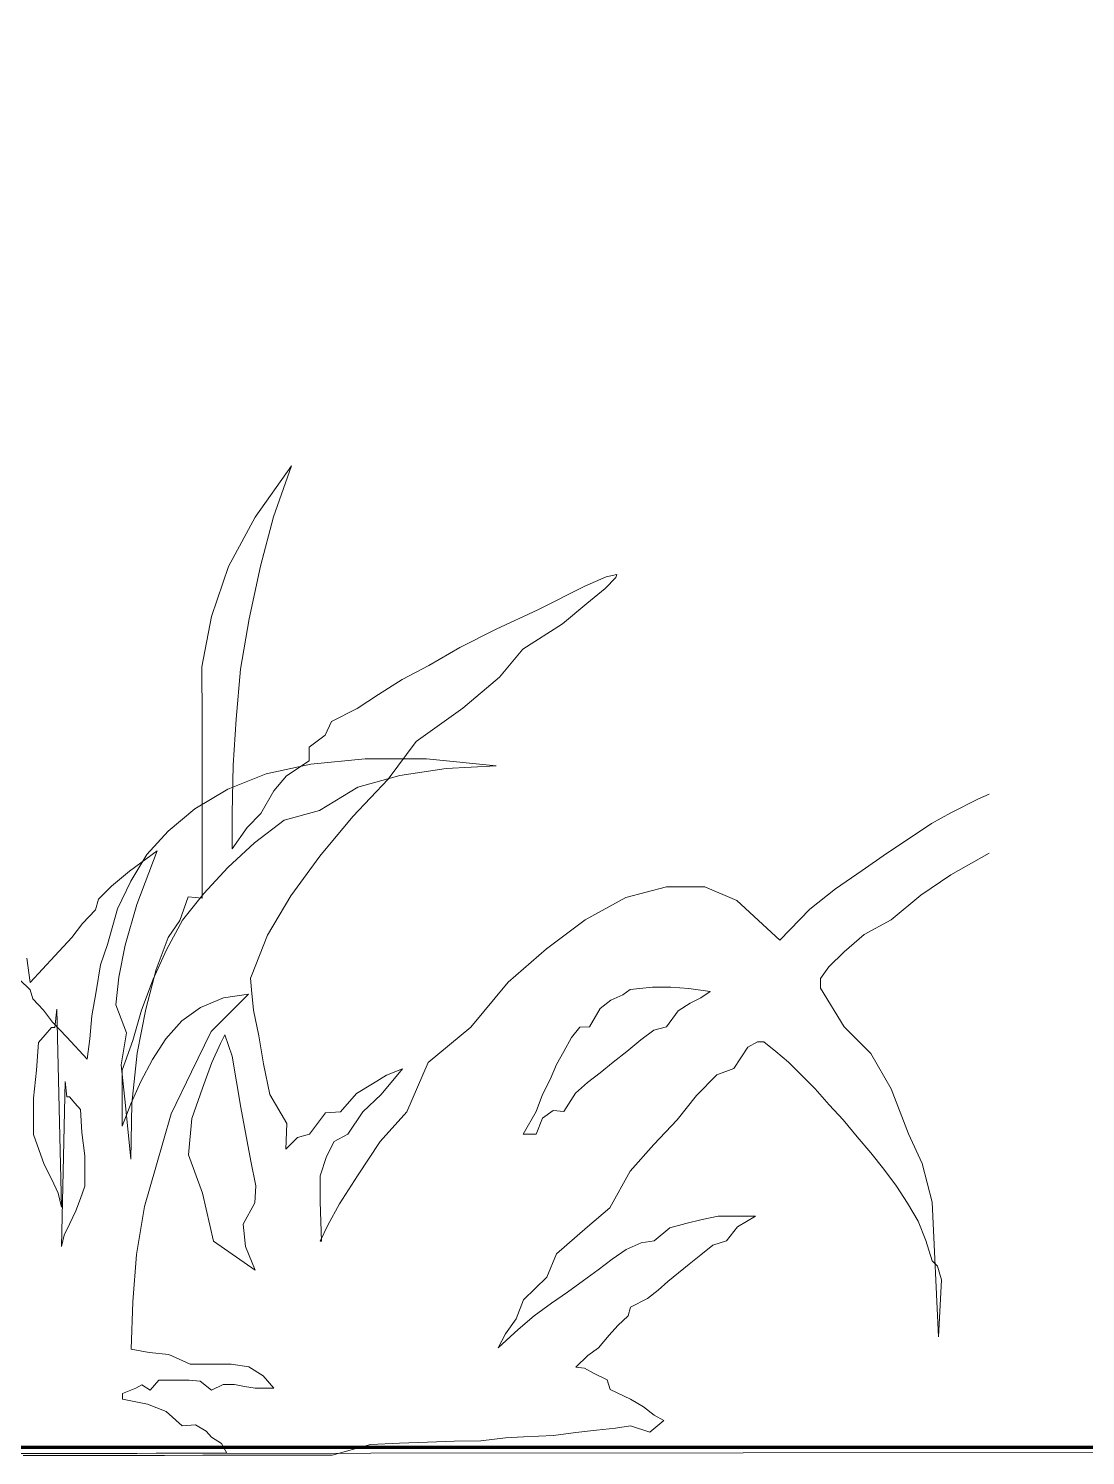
# Model space of a CAD drawing. Header units: inches. Extents: x 140 to 978, y -82 to 38.
# Drawn here: x 730.391 to 730.783, y -46.78 to -46.251 of the extents above; entities that cross this region are included whole.
import ezdxf

# ---------------------------------------------------------------- set-up
doc = ezdxf.new("R2010")
doc.units = ezdxf.units.IN
doc.header["$MEASUREMENT"] = 0
doc.layers.add('UNSAAC-AREA VERDE', color=94, linetype='Continuous', lineweight=0)
doc.layers.add('UNSAAC-VARIOS', color=30, linetype='Continuous', lineweight=0)

# ---------------------------------------------------------------- blocks, each defined once
blk = doc.blocks.new('unsaac area verde 2')
at = {"layer": 'UNSAAC-AREA VERDE'}
for p, q in [((1477.7216, 42.3771), (1477.6946, 42.339)), ((1477.7216, 42.3771), (1477.6946, 42.339)), ((1477.7081, 42.3391), (1477.7216, 42.3771)), ((1477.7081, 42.3391), (1477.7216, 42.3771)), ((1477.6946, 42.339), (1477.6747, 42.3025)), ((1477.6946, 42.339), (1477.6747, 42.3025)), ((1477.6985, 42.3025), (1477.7081, 42.3391)), ((1477.6985, 42.3025), (1477.7081, 42.3391)), ((1477.6747, 42.3025), (1477.662, 42.2652)), ((1477.6747, 42.3025), (1477.662, 42.2652)), ((1477.6899, 42.2636), (1477.6985, 42.3025)), ((1477.6899, 42.2636), (1477.6985, 42.3025)), ((1477.955, 42.2945), (1477.9392, 42.2874)), ((1477.955, 42.2945), (1477.9392, 42.2874)), ((1477.9542, 42.2858), (1477.9621, 42.2938)), ((1477.9542, 42.2858), (1477.9621, 42.2938)), ((1477.9629, 42.2961), (1477.955, 42.2945)), ((1477.9629, 42.2961), (1477.955, 42.2945)), ((1477.9621, 42.2938), (1477.9629, 42.2961)), ((1477.9621, 42.2938), (1477.9629, 42.2961)), ((1477.9392, 42.2874), (1477.9042, 42.2699)), ((1477.9392, 42.2874), (1477.9042, 42.2699)), ((1477.9407, 42.2747), (1477.9542, 42.2858)), ((1477.9407, 42.2747), (1477.9542, 42.2858)), ((1477.9042, 42.2699), (1477.8732, 42.2557)), ((1477.9042, 42.2699), (1477.8732, 42.2557)), ((1477.9224, 42.2596), (1477.9407, 42.2747)), ((1477.9224, 42.2596), (1477.9407, 42.2747)), ((1477.662, 42.2652), (1477.6549, 42.2279)), ((1477.662, 42.2652), (1477.6549, 42.2279)), ((1477.6835, 42.2263), (1477.6899, 42.2636)), ((1477.6835, 42.2263), (1477.6899, 42.2636)), ((1477.893, 42.2407), (1477.9224, 42.2596)), ((1477.893, 42.2407), (1477.9224, 42.2596)), ((1477.8732, 42.2557), (1477.8462, 42.2422)), ((1477.8732, 42.2557), (1477.8462, 42.2422)), ((1477.8462, 42.2422), (1477.8232, 42.2287)), ((1477.8462, 42.2422), (1477.8232, 42.2287)), ((1477.8756, 42.22), (1477.893, 42.2407)), ((1477.8756, 42.22), (1477.893, 42.2407)), ((1477.6549, 42.2279), (1477.6549, 42.1891)), ((1477.6549, 42.2279), (1477.6549, 42.1891)), ((1477.6803, 42.1891), (1477.6835, 42.2263)), ((1477.6803, 42.1891), (1477.6835, 42.2263)), ((1477.8232, 42.2287), (1477.8034, 42.2184)), ((1477.8232, 42.2287), (1477.8034, 42.2184)), ((1477.8034, 42.2184), (1477.7859, 42.2072)), ((1477.8034, 42.2184), (1477.7859, 42.2072)), ((1477.8486, 42.197), (1477.8756, 42.22)), ((1477.8486, 42.197), (1477.8756, 42.22)), ((1477.7859, 42.2072), (1477.7701, 42.197)), ((1477.7859, 42.2072), (1477.7701, 42.197)), ((1477.7701, 42.197), (1477.751, 42.1874)), ((1477.7701, 42.197), (1477.751, 42.1874)), ((1477.8137, 42.1723), (1477.8486, 42.197)), ((1477.8137, 42.1723), (1477.8486, 42.197)), ((1477.6549, 42.1891), (1477.6549, 42.1494)), ((1477.6549, 42.1891), (1477.6549, 42.1494)), ((1477.678, 42.1549), (1477.6803, 42.1891)), ((1477.678, 42.1549), (1477.6803, 42.1891)), ((1477.751, 42.1874), (1477.7462, 42.1772)), ((1477.751, 42.1874), (1477.7462, 42.1772)), ((1477.7462, 42.1772), (1477.7343, 42.1683)), ((1477.7462, 42.1772), (1477.7343, 42.1683)), ((1477.793, 42.1445), (1477.8137, 42.1723)), ((1477.793, 42.1445), (1477.8137, 42.1723)), ((1477.7343, 42.1683), (1477.7343, 42.158)), ((1477.7343, 42.1683), (1477.7343, 42.158)), ((1477.6771, 42.1191), (1477.678, 42.1549)), ((1477.6771, 42.1191), (1477.678, 42.1549)), ((1477.7024, 42.1484), (1477.7356, 42.1557)), ((1477.7024, 42.1484), (1477.7356, 42.1557)), ((1477.7343, 42.158), (1477.7176, 42.1469)), ((1477.7343, 42.158), (1477.7176, 42.1469)), ((1477.7356, 42.1557), (1477.7759, 42.1596)), ((1477.7356, 42.1557), (1477.7759, 42.1596)), ((1477.7759, 42.1596), (1477.8215, 42.1596)), ((1477.7759, 42.1596), (1477.8215, 42.1596)), ((1477.836, 42.1523), (1477.8016, 42.1471)), ((1477.836, 42.1523), (1477.8016, 42.1471)), ((1477.8215, 42.1596), (1477.8731, 42.1543)), ((1477.8215, 42.1596), (1477.8731, 42.1543)), ((1477.8731, 42.1543), (1477.836, 42.1523)), ((1477.8731, 42.1543), (1477.836, 42.1523)), ((1477.6549, 42.1494), (1477.6549, 42.108)), ((1477.6549, 42.1494), (1477.6549, 42.108)), ((1477.674, 42.1371), (1477.7024, 42.1484)), ((1477.674, 42.1371), (1477.7024, 42.1484)), ((1477.7176, 42.1469), (1477.7081, 42.1358)), ((1477.7176, 42.1469), (1477.7081, 42.1358)), ((1477.7668, 42.1168), (1477.793, 42.1445)), ((1477.7668, 42.1168), (1477.793, 42.1445)), ((1477.8016, 42.1471), (1477.7706, 42.1385)), ((1477.8016, 42.1471), (1477.7706, 42.1385)), ((1477.6496, 42.1226), (1477.674, 42.1371)), ((1477.6496, 42.1226), (1477.674, 42.1371)), ((1477.7081, 42.1358), (1477.6986, 42.1191)), ((1477.7081, 42.1358), (1477.6986, 42.1191)), ((1477.7706, 42.1385), (1477.7421, 42.1213)), ((1477.7706, 42.1385), (1477.7421, 42.1213)), ((1478.2312, 42.1295), (1478.2105, 42.1191)), ((1478.2312, 42.1295), (1478.2105, 42.1191)), ((1478.2391, 42.1328), (1478.2312, 42.1295)), ((1477.6297, 42.1061), (1477.6496, 42.1226)), ((1477.6297, 42.1061), (1477.6496, 42.1226)), ((1477.6771, 42.093), (1477.6771, 42.1191)), ((1477.6771, 42.093), (1477.6771, 42.1191)), ((1477.6986, 42.1191), (1477.6883, 42.1088)), ((1477.6986, 42.1191), (1477.6883, 42.1088)), ((1477.7421, 42.1213), (1477.7157, 42.114)), ((1477.7421, 42.1213), (1477.7157, 42.114)), ((1478.2105, 42.1191), (1478.1963, 42.1112)), ((1478.2105, 42.1191), (1478.1963, 42.1112)), ((1477.6883, 42.1088), (1477.6771, 42.093)), ((1477.6883, 42.1088), (1477.6771, 42.093)), ((1477.7157, 42.114), (1477.6938, 42.0974)), ((1477.7157, 42.114), (1477.6938, 42.0974)), ((1477.7422, 42.0874), (1477.7668, 42.1168)), ((1477.7422, 42.0874), (1477.7668, 42.1168)), ((1478.1963, 42.1112), (1478.1796, 42.1001)), ((1478.1963, 42.1112), (1478.1796, 42.1001)), ((1477.6139, 42.0888), (1477.6297, 42.1061)), ((1477.6139, 42.0888), (1477.6297, 42.1061)), ((1477.6549, 42.108), (1477.6549, 42.0564)), ((1477.6549, 42.108), (1477.6549, 42.0564)), ((1478.1796, 42.1001), (1478.1629, 42.089)), ((1478.1796, 42.1001), (1478.1629, 42.089)), ((1477.6216, 42.0914), (1477.601, 42.0763)), ((1477.6216, 42.0914), (1477.601, 42.0763)), ((1477.6019, 42.069), (1477.6139, 42.0888)), ((1477.6019, 42.069), (1477.6139, 42.0888)), ((1477.6065, 42.0517), (1477.6216, 42.0914)), ((1477.6065, 42.0517), (1477.6216, 42.0914)), ((1477.6938, 42.0974), (1477.674, 42.079)), ((1477.6938, 42.0974), (1477.674, 42.079)), ((1477.7208, 42.058), (1477.7422, 42.0874)), ((1477.7208, 42.058), (1477.7422, 42.0874)), ((1478.1629, 42.089), (1478.1446, 42.0763)), ((1478.1629, 42.089), (1478.1446, 42.0763)), ((1478.2105, 42.0731), (1478.2391, 42.089)), ((1478.2105, 42.0731), (1478.2391, 42.089)), ((1478.2391, 42.089), (1478.2391, 42.089)), ((1478.2391, 42.089), (1478.2391, 42.089)), ((1477.674, 42.079), (1477.6561, 42.0598)), ((1477.674, 42.079), (1477.6561, 42.0598)), ((1477.601, 42.0763), (1477.5875, 42.0652)), ((1477.601, 42.0763), (1477.5875, 42.0652)), ((1477.592, 42.0485), (1477.6019, 42.069)), ((1477.592, 42.0485), (1477.6019, 42.069)), ((1478.1446, 42.0763), (1478.1249, 42.0628)), ((1478.1446, 42.0763), (1478.1249, 42.0628)), ((1478.1883, 42.058), (1478.2105, 42.0731)), ((1478.1883, 42.058), (1478.2105, 42.0731)), ((1477.5779, 42.0556), (1477.5756, 42.0477)), ((1477.5779, 42.0556), (1477.5756, 42.0477)), ((1477.5875, 42.0652), (1477.5779, 42.0556)), ((1477.5875, 42.0652), (1477.5779, 42.0556)), ((1477.6446, 42.0572), (1477.6382, 42.0398)), ((1477.6446, 42.0572), (1477.6382, 42.0398)), ((1477.6561, 42.0598), (1477.6403, 42.0399)), ((1477.6561, 42.0598), (1477.6403, 42.0399)), ((1477.6549, 42.0564), (1477.6446, 42.0572)), ((1477.6549, 42.0564), (1477.6446, 42.0572)), ((1477.7033, 42.0287), (1477.7208, 42.058)), ((1477.7033, 42.0287), (1477.7208, 42.058)), ((1477.9692, 42.0564), (1477.9392, 42.0398)), ((1477.9692, 42.0564), (1477.9392, 42.0398)), ((1477.9994, 42.0644), (1477.9692, 42.0564)), ((1477.9994, 42.0644), (1477.9692, 42.0564)), ((1478.028, 42.0644), (1477.9994, 42.0644)), ((1478.028, 42.0644), (1477.9994, 42.0644)), ((1478.0518, 42.0541), (1478.028, 42.0644)), ((1478.0518, 42.0541), (1478.028, 42.0644)), ((1478.1249, 42.0628), (1478.1058, 42.0477)), ((1478.1249, 42.0628), (1478.1058, 42.0477)), ((1478.1661, 42.0398), (1478.1883, 42.058)), ((1478.1661, 42.0398), (1478.1883, 42.058)), ((1477.5756, 42.0477), (1477.566, 42.0375)), ((1477.5756, 42.0477), (1477.566, 42.0375)), ((1477.5847, 42.022), (1477.592, 42.0485)), ((1477.5847, 42.022), (1477.592, 42.0485)), ((1477.5978, 42.0215), (1477.6065, 42.0517)), ((1477.5978, 42.0215), (1477.6065, 42.0517)), ((1478.0835, 42.0247), (1478.0518, 42.0541)), ((1478.0835, 42.0247), (1478.0518, 42.0541)), ((1478.1058, 42.0477), (1478.0835, 42.0247)), ((1478.1058, 42.0477), (1478.0835, 42.0247)), ((1477.566, 42.0375), (1477.5581, 42.0271)), ((1477.566, 42.0375), (1477.5581, 42.0271)), ((1477.6403, 42.0399), (1477.6284, 42.0181)), ((1477.6403, 42.0399), (1477.6284, 42.0181)), ((1477.6382, 42.0398), (1477.6295, 42.0271)), ((1477.6382, 42.0398), (1477.6295, 42.0271)), ((1477.9392, 42.0398), (1477.9105, 42.0184)), ((1477.9392, 42.0398), (1477.9105, 42.0184)), ((1478.1462, 42.0287), (1478.1661, 42.0398)), ((1478.1462, 42.0287), (1478.1661, 42.0398)), ((1477.5581, 42.0271), (1477.5454, 42.0136)), ((1477.5581, 42.0271), (1477.5454, 42.0136)), ((1477.6295, 42.0271), (1477.6208, 42.0033)), ((1477.6295, 42.0271), (1477.6208, 42.0033)), ((1477.6914, 41.9986), (1477.7033, 42.0287)), ((1477.6914, 41.9986), (1477.7033, 42.0287)), ((1478.1312, 42.016), (1478.1462, 42.0287)), ((1478.1312, 42.016), (1478.1462, 42.0287)), ((1477.5454, 42.0136), (1477.5271, 41.9938)), ((1477.5454, 42.0136), (1477.5271, 41.9938)), ((1477.5794, 42.0069), (1477.5847, 42.022)), ((1477.5794, 42.0069), (1477.5847, 42.022)), ((1477.5929, 41.9977), (1477.5978, 42.0215)), ((1477.5929, 41.9977), (1477.5978, 42.0215)), ((1477.6284, 42.0181), (1477.6184, 41.9962)), ((1477.6284, 42.0181), (1477.6184, 41.9962)), ((1477.9105, 42.0184), (1477.8819, 41.9937)), ((1477.9105, 42.0184), (1477.8819, 41.9937)), ((1478.12, 42.0048), (1478.1312, 42.016)), ((1478.12, 42.0048), (1478.1312, 42.016)), ((1477.5271, 41.9938), (1477.5248, 42.012)), ((1477.5271, 41.9938), (1477.5248, 42.012)), ((1477.5761, 41.9871), (1477.5794, 42.0069)), ((1477.5761, 41.9871), (1477.5794, 42.0069)), ((1477.6208, 42.0033), (1477.6129, 41.974)), ((1477.6208, 42.0033), (1477.6129, 41.974)), ((1478.1137, 41.9961), (1478.12, 42.0048)), ((1478.1137, 41.9961), (1478.12, 42.0048)), ((1477.5192, 41.9962), (1477.5272, 41.9883)), ((1477.5192, 41.9962), (1477.5272, 41.9883)), ((1477.5906, 41.9771), (1477.5929, 41.9977)), ((1477.5906, 41.9771), (1477.5929, 41.9977)), ((1477.6184, 41.9962), (1477.6098, 41.9732)), ((1477.6184, 41.9962), (1477.6098, 41.9732)), ((1477.6907, 41.9969), (1477.6914, 41.9986)), ((1477.6907, 41.9969), (1477.6914, 41.9986)), ((1477.6914, 41.9882), (1477.6907, 41.9969)), ((1477.6914, 41.9882), (1477.6907, 41.9969)), ((1477.8819, 41.9937), (1477.8542, 41.9604)), ((1477.8819, 41.9937), (1477.8542, 41.9604)), ((1478.1137, 41.989), (1478.1137, 41.9961)), ((1478.1137, 41.989), (1478.1137, 41.9961)), ((1477.5272, 41.9883), (1477.5291, 41.9817)), ((1477.5272, 41.9883), (1477.5291, 41.9817)), ((1477.5291, 41.9817), (1477.5371, 41.9732)), ((1477.5291, 41.9817), (1477.5371, 41.9732)), ((1477.5729, 41.9691), (1477.5761, 41.9871)), ((1477.5729, 41.9691), (1477.5761, 41.9871)), ((1477.6536, 41.9751), (1477.6707, 41.9824)), ((1477.6536, 41.9751), (1477.6707, 41.9824)), ((1477.6892, 41.985), (1477.6614, 41.9573)), ((1477.6892, 41.985), (1477.6614, 41.9573)), ((1477.6707, 41.9824), (1477.6892, 41.985)), ((1477.6707, 41.9824), (1477.6892, 41.985)), ((1477.693, 41.9731), (1477.6914, 41.9882)), ((1477.693, 41.9731), (1477.6914, 41.9882)), ((1477.9581, 41.9802), (1477.9669, 41.9842)), ((1477.9581, 41.9802), (1477.9669, 41.9842)), ((1477.9669, 41.9842), (1477.9724, 41.9882)), ((1477.9669, 41.9842), (1477.9724, 41.9882)), ((1477.9724, 41.9882), (1477.9891, 41.9898)), ((1477.9724, 41.9882), (1477.9891, 41.9898)), ((1477.9891, 41.9898), (1478.0026, 41.9898)), ((1477.9891, 41.9898), (1478.0026, 41.9898)), ((1478.0026, 41.9898), (1478.0161, 41.989)), ((1478.0026, 41.9898), (1478.0161, 41.989)), ((1478.0161, 41.989), (1478.0319, 41.9866)), ((1478.0161, 41.989), (1478.0319, 41.9866)), ((1478.0248, 41.9819), (1478.0169, 41.9779)), ((1478.0248, 41.9819), (1478.0169, 41.9779)), ((1478.0319, 41.9866), (1478.0248, 41.9819)), ((1478.0319, 41.9866), (1478.0248, 41.9819)), ((1478.1312, 41.9604), (1478.1137, 41.989)), ((1478.1312, 41.9604), (1478.1137, 41.989)), ((1477.5371, 41.9732), (1477.5437, 41.9645)), ((1477.5371, 41.9732), (1477.5437, 41.9645)), ((1477.5454, 41.9604), (1477.547, 41.974)), ((1477.5454, 41.9604), (1477.547, 41.974)), ((1477.547, 41.974), (1477.5502, 41.8271)), ((1477.547, 41.974), (1477.5502, 41.8271)), ((1477.5986, 41.9564), (1477.5906, 41.9771)), ((1477.5986, 41.9564), (1477.5906, 41.9771)), ((1477.6098, 41.9732), (1477.6033, 41.9507)), ((1477.6098, 41.9732), (1477.6033, 41.9507)), ((1477.6129, 41.974), (1477.6065, 41.9414)), ((1477.6129, 41.974), (1477.6065, 41.9414)), ((1477.6397, 41.9652), (1477.6536, 41.9751)), ((1477.6397, 41.9652), (1477.6536, 41.9751)), ((1477.6969, 41.9541), (1477.693, 41.9731)), ((1477.6969, 41.9541), (1477.693, 41.9731)), ((1477.9423, 41.9604), (1477.9502, 41.974)), ((1477.9423, 41.9604), (1477.9502, 41.974)), ((1477.9502, 41.974), (1477.9581, 41.9802)), ((1477.9502, 41.974), (1477.9581, 41.9802)), ((1478.0081, 41.9723), (1477.9994, 41.9604)), ((1478.0081, 41.9723), (1477.9994, 41.9604)), ((1478.0169, 41.9779), (1478.0081, 41.9723)), ((1478.0169, 41.9779), (1478.0081, 41.9723)), ((1477.5383, 41.9549), (1477.5429, 41.9604)), ((1477.5383, 41.9549), (1477.5429, 41.9604)), ((1477.5429, 41.9604), (1477.5454, 41.9604)), ((1477.5429, 41.9604), (1477.5454, 41.9604)), ((1477.5437, 41.9645), (1477.5543, 41.9533)), ((1477.5437, 41.9645), (1477.5543, 41.9533)), ((1477.5715, 41.9519), (1477.5729, 41.9691)), ((1477.5715, 41.9519), (1477.5729, 41.9691)), ((1477.6277, 41.9519), (1477.6397, 41.9652)), ((1477.6277, 41.9519), (1477.6397, 41.9652)), ((1477.8542, 41.9604), (1477.8224, 41.9343)), ((1477.8542, 41.9604), (1477.8224, 41.9343)), ((1477.9288, 41.9525), (1477.9351, 41.9604)), ((1477.9288, 41.9525), (1477.9351, 41.9604)), ((1477.9351, 41.9604), (1477.9423, 41.9604)), ((1477.9351, 41.9604), (1477.9423, 41.9604)), ((1477.9994, 41.9604), (1477.9899, 41.958)), ((1477.9994, 41.9604), (1477.9899, 41.958)), ((1478.151, 41.9406), (1478.1312, 41.9604)), ((1478.151, 41.9406), (1478.1312, 41.9604)), ((1477.5334, 41.9493), (1477.5383, 41.9549)), ((1477.5334, 41.9493), (1477.5383, 41.9549)), ((1477.5543, 41.9533), (1477.5695, 41.9368)), ((1477.5543, 41.9533), (1477.5695, 41.9368)), ((1477.5695, 41.9368), (1477.5715, 41.9519)), ((1477.5695, 41.9368), (1477.5715, 41.9519)), ((1477.5946, 41.9326), (1477.5986, 41.9564)), ((1477.5946, 41.9326), (1477.5986, 41.9564)), ((1477.6033, 41.9507), (1477.5953, 41.9288)), ((1477.6033, 41.9507), (1477.5953, 41.9288)), ((1477.6178, 41.9367), (1477.6277, 41.9519)), ((1477.6178, 41.9367), (1477.6277, 41.9519)), ((1477.6614, 41.9573), (1477.6469, 41.9275)), ((1477.6614, 41.9573), (1477.6469, 41.9275)), ((1477.6684, 41.9485), (1477.6716, 41.9548)), ((1477.6684, 41.9485), (1477.6716, 41.9548)), ((1477.6716, 41.9548), (1477.6771, 41.939)), ((1477.6716, 41.9548), (1477.6771, 41.939)), ((1477.7002, 41.9334), (1477.6969, 41.9541)), ((1477.7002, 41.9334), (1477.6969, 41.9541)), ((1477.9232, 41.9422), (1477.9288, 41.9525)), ((1477.9232, 41.9422), (1477.9288, 41.9525)), ((1477.9804, 41.9509), (1477.97, 41.9422)), ((1477.9804, 41.9509), (1477.97, 41.9422)), ((1477.9899, 41.958), (1477.9804, 41.9509)), ((1477.9899, 41.958), (1477.9804, 41.9509)), ((1477.5319, 41.9287), (1477.5334, 41.9493)), ((1477.5319, 41.9287), (1477.5334, 41.9493)), ((1477.6065, 41.9414), (1477.6025, 41.904)), ((1477.6065, 41.9414), (1477.6025, 41.904)), ((1477.662, 41.9343), (1477.6684, 41.9485)), ((1477.662, 41.9343), (1477.6684, 41.9485)), ((1477.6771, 41.939), (1477.6835, 41.9009)), ((1477.6771, 41.939), (1477.6835, 41.9009)), ((1477.9176, 41.9326), (1477.9232, 41.9422)), ((1477.9176, 41.9326), (1477.9232, 41.9422)), ((1477.97, 41.9422), (1477.9597, 41.9343)), ((1477.97, 41.9422), (1477.9597, 41.9343)), ((1478.0494, 41.9294), (1478.0597, 41.9453)), ((1478.0494, 41.9294), (1478.0597, 41.9453)), ((1478.0597, 41.9453), (1478.0669, 41.9493)), ((1478.0597, 41.9453), (1478.0669, 41.9493)), ((1478.0669, 41.9493), (1478.0716, 41.9493)), ((1478.0669, 41.9493), (1478.0716, 41.9493)), ((1478.0716, 41.9493), (1478.0804, 41.9421)), ((1478.0716, 41.9493), (1478.0804, 41.9421)), ((1478.0804, 41.9421), (1478.0899, 41.9342)), ((1478.0804, 41.9421), (1478.0899, 41.9342)), ((1478.1661, 41.9144), (1478.151, 41.9406)), ((1478.1661, 41.9144), (1478.151, 41.9406)), ((1477.5295, 41.908), (1477.5319, 41.9287)), ((1477.5295, 41.908), (1477.5319, 41.9287)), ((1477.5978, 41.9025), (1477.5946, 41.9326)), ((1477.5978, 41.9025), (1477.5946, 41.9326)), ((1477.5953, 41.9288), (1477.5953, 41.9083)), ((1477.5953, 41.9288), (1477.5953, 41.9083)), ((1477.6092, 41.9202), (1477.6178, 41.9367)), ((1477.6092, 41.9202), (1477.6178, 41.9367)), ((1477.6549, 41.9152), (1477.662, 41.9343)), ((1477.6549, 41.9152), (1477.662, 41.9343)), ((1477.7049, 41.9105), (1477.7002, 41.9334)), ((1477.7049, 41.9105), (1477.7002, 41.9334)), ((1477.7875, 41.9105), (1477.8034, 41.9294)), ((1477.7875, 41.9105), (1477.8034, 41.9294)), ((1477.8034, 41.9294), (1477.7915, 41.9247)), ((1477.8034, 41.9294), (1477.7915, 41.9247)), ((1477.8224, 41.9343), (1477.8066, 41.8977)), ((1477.8224, 41.9343), (1477.8066, 41.8977)), ((1477.9129, 41.9215), (1477.9176, 41.9326)), ((1477.9129, 41.9215), (1477.9176, 41.9326)), ((1477.9597, 41.9343), (1477.9502, 41.9263)), ((1477.9597, 41.9343), (1477.9502, 41.9263)), ((1478.0367, 41.9247), (1478.0494, 41.9294)), ((1478.0367, 41.9247), (1478.0494, 41.9294)), ((1478.0899, 41.9342), (1478.0994, 41.9247)), ((1478.0899, 41.9342), (1478.0994, 41.9247)), ((1477.553, 41.9203), (1477.5503, 41.7979)), ((1477.553, 41.9203), (1477.5503, 41.7979)), ((1477.5543, 41.9089), (1477.553, 41.9203)), ((1477.5543, 41.9089), (1477.553, 41.9203)), ((1477.6019, 41.9037), (1477.6092, 41.9202)), ((1477.6019, 41.9037), (1477.6092, 41.9202)), ((1477.6469, 41.9275), (1477.6317, 41.8964)), ((1477.6469, 41.9275), (1477.6317, 41.8964)), ((1477.7811, 41.9183), (1477.7692, 41.9113)), ((1477.7811, 41.9183), (1477.7692, 41.9113)), ((1477.7915, 41.9247), (1477.7811, 41.9183)), ((1477.7915, 41.9247), (1477.7811, 41.9183)), ((1477.9074, 41.9104), (1477.9129, 41.9215)), ((1477.9074, 41.9104), (1477.9129, 41.9215)), ((1477.9407, 41.9191), (1477.9319, 41.9113)), ((1477.9407, 41.9191), (1477.9319, 41.9113)), ((1477.9502, 41.9263), (1477.9407, 41.9191)), ((1477.9502, 41.9263), (1477.9407, 41.9191)), ((1478.0217, 41.9096), (1478.0367, 41.9247)), ((1478.0217, 41.9096), (1478.0367, 41.9247)), ((1478.0994, 41.9247), (1478.1097, 41.9144)), ((1478.0994, 41.9247), (1478.1097, 41.9144)), ((1477.5295, 41.881), (1477.5295, 41.908)), ((1477.5295, 41.881), (1477.5295, 41.908)), ((1477.5563, 41.9089), (1477.5543, 41.9089)), ((1477.5563, 41.9089), (1477.5543, 41.9089)), ((1477.5602, 41.9044), (1477.5563, 41.9089)), ((1477.5602, 41.9044), (1477.5563, 41.9089)), ((1477.5953, 41.9083), (1477.5953, 41.8872)), ((1477.5953, 41.9083), (1477.5953, 41.8872)), ((1477.647, 41.8929), (1477.6549, 41.9152)), ((1477.647, 41.8929), (1477.6549, 41.9152)), ((1477.7176, 41.889), (1477.7049, 41.9105)), ((1477.7176, 41.889), (1477.7049, 41.9105)), ((1477.7692, 41.9113), (1477.7573, 41.8977)), ((1477.7692, 41.9113), (1477.7573, 41.8977)), ((1477.774, 41.8977), (1477.7875, 41.9105)), ((1477.774, 41.8977), (1477.7875, 41.9105)), ((1477.9026, 41.8977), (1477.9074, 41.9104)), ((1477.9026, 41.8977), (1477.9074, 41.9104)), ((1477.9319, 41.9113), (1477.9232, 41.8977)), ((1477.9319, 41.9113), (1477.9232, 41.8977)), ((1478.0073, 41.8914), (1478.0217, 41.9096)), ((1478.0073, 41.8914), (1478.0217, 41.9096)), ((1478.1097, 41.9144), (1478.12, 41.9025)), ((1478.1097, 41.9144), (1478.12, 41.9025)), ((1478.1788, 41.881), (1478.1661, 41.9144)), ((1478.1788, 41.881), (1478.1661, 41.9144)), ((1477.5643, 41.8997), (1477.5602, 41.9044)), ((1477.5643, 41.8997), (1477.5602, 41.9044)), ((1477.5655, 41.8825), (1477.5643, 41.8997)), ((1477.5655, 41.8825), (1477.5643, 41.8997)), ((1477.5953, 41.8872), (1477.6019, 41.9037)), ((1477.5953, 41.8872), (1477.6019, 41.9037)), ((1477.6018, 41.8628), (1477.5978, 41.9025)), ((1477.6018, 41.8628), (1477.5978, 41.9025)), ((1477.6025, 41.904), (1477.6018, 41.8628)), ((1477.6025, 41.904), (1477.6018, 41.8628)), ((1477.6835, 41.9009), (1477.6907, 41.8612)), ((1477.6835, 41.9009), (1477.6907, 41.8612)), ((1477.7462, 41.8969), (1477.7343, 41.881)), ((1477.7462, 41.8969), (1477.7343, 41.881)), ((1477.7573, 41.8977), (1477.7462, 41.8969)), ((1477.7573, 41.8977), (1477.7462, 41.8969)), ((1477.7629, 41.881), (1477.774, 41.8977)), ((1477.7629, 41.881), (1477.774, 41.8977)), ((1477.8066, 41.8977), (1477.7867, 41.8756)), ((1477.8066, 41.8977), (1477.7867, 41.8756)), ((1477.893, 41.881), (1477.9026, 41.8977)), ((1477.893, 41.881), (1477.9026, 41.8977)), ((1477.9153, 41.8985), (1477.9074, 41.8929)), ((1477.9153, 41.8985), (1477.9074, 41.8929)), ((1477.9232, 41.8977), (1477.9153, 41.8985)), ((1477.9232, 41.8977), (1477.9153, 41.8985)), ((1478.12, 41.9025), (1478.1304, 41.8913)), ((1478.12, 41.9025), (1478.1304, 41.8913)), ((1477.6317, 41.8964), (1477.6204, 41.8567)), ((1477.6317, 41.8964), (1477.6204, 41.8567)), ((1477.6446, 41.8659), (1477.647, 41.8929)), ((1477.6446, 41.8659), (1477.647, 41.8929)), ((1477.7168, 41.8699), (1477.7176, 41.889)), ((1477.7168, 41.8699), (1477.7176, 41.889)), ((1477.9074, 41.8929), (1477.9026, 41.881)), ((1477.9074, 41.8929), (1477.9026, 41.881)), ((1477.99, 41.8731), (1478.0073, 41.8914)), ((1477.99, 41.8731), (1478.0073, 41.8914)), ((1478.1304, 41.8913), (1478.1408, 41.8787)), ((1478.1304, 41.8913), (1478.1408, 41.8787)), ((1477.5334, 41.8699), (1477.5295, 41.881)), ((1477.5334, 41.8699), (1477.5295, 41.881)), ((1477.5675, 41.8653), (1477.5655, 41.8825)), ((1477.5675, 41.8653), (1477.5655, 41.8825)), ((1477.7255, 41.8787), (1477.7168, 41.8699)), ((1477.7255, 41.8787), (1477.7168, 41.8699)), ((1477.7343, 41.881), (1477.7255, 41.8787)), ((1477.7343, 41.881), (1477.7255, 41.8787)), ((1477.747, 41.8644), (1477.7526, 41.8756)), ((1477.747, 41.8644), (1477.7526, 41.8756)), ((1477.7526, 41.8756), (1477.7629, 41.881)), ((1477.7526, 41.8756), (1477.7629, 41.881)), ((1477.7867, 41.8756), (1477.77, 41.8501)), ((1477.7867, 41.8756), (1477.77, 41.8501)), ((1477.9026, 41.881), (1477.893, 41.881)), ((1477.9026, 41.881), (1477.893, 41.881)), ((1478.1408, 41.8787), (1478.151, 41.8668)), ((1478.1408, 41.8787), (1478.151, 41.8668)), ((1478.1891, 41.8588), (1478.1788, 41.881)), ((1478.1891, 41.8588), (1478.1788, 41.881)), ((1477.5375, 41.8588), (1477.5334, 41.8699)), ((1477.5375, 41.8588), (1477.5334, 41.8699)), ((1477.5675, 41.8428), (1477.5675, 41.8653)), ((1477.5675, 41.8428), (1477.5675, 41.8653)), ((1477.6549, 41.8374), (1477.6446, 41.8659)), ((1477.6549, 41.8374), (1477.6446, 41.8659)), ((1477.9724, 41.8533), (1477.99, 41.8731)), ((1477.9724, 41.8533), (1477.99, 41.8731)), ((1478.151, 41.8668), (1478.1605, 41.8548)), ((1478.151, 41.8668), (1478.1605, 41.8548)), ((1477.543, 41.8477), (1477.5375, 41.8588)), ((1477.543, 41.8477), (1477.5375, 41.8588)), ((1477.6204, 41.8567), (1477.6118, 41.8276)), ((1477.6204, 41.8567), (1477.6118, 41.8276)), ((1477.6907, 41.8612), (1477.6946, 41.8429)), ((1477.6907, 41.8612), (1477.6946, 41.8429)), ((1477.7422, 41.8501), (1477.747, 41.8644)), ((1477.7422, 41.8501), (1477.747, 41.8644)), ((1478.1605, 41.8548), (1478.17, 41.8421)), ((1478.1605, 41.8548), (1478.17, 41.8421)), ((1478.1963, 41.8302), (1478.1891, 41.8588)), ((1478.1963, 41.8302), (1478.1891, 41.8588)), ((1477.5478, 41.8374), (1477.543, 41.8477)), ((1477.5478, 41.8374), (1477.543, 41.8477)), ((1477.7422, 41.831), (1477.7422, 41.8501)), ((1477.7422, 41.831), (1477.7422, 41.8501)), ((1477.77, 41.8501), (1477.7565, 41.8294)), ((1477.77, 41.8501), (1477.7565, 41.8294)), ((1477.9573, 41.8263), (1477.9724, 41.8533)), ((1477.9573, 41.8263), (1477.9724, 41.8533)), ((1477.5502, 41.8271), (1477.5478, 41.8374)), ((1477.5502, 41.8271), (1477.5478, 41.8374)), ((1477.5609, 41.8243), (1477.5643, 41.8335)), ((1477.5609, 41.8243), (1477.5643, 41.8335)), ((1477.5643, 41.8335), (1477.5675, 41.8428)), ((1477.5643, 41.8335), (1477.5675, 41.8428)), ((1477.6629, 41.8017), (1477.6549, 41.8374)), ((1477.6629, 41.8017), (1477.6549, 41.8374)), ((1477.6946, 41.8429), (1477.6938, 41.8302)), ((1477.6946, 41.8429), (1477.6938, 41.8302)), ((1478.17, 41.8421), (1478.178, 41.8294)), ((1478.17, 41.8421), (1478.178, 41.8294)), ((1477.5563, 41.815), (1477.5609, 41.8243)), ((1477.5563, 41.815), (1477.5609, 41.8243)), ((1477.6118, 41.8276), (1477.6059, 41.7919)), ((1477.6118, 41.8276), (1477.6059, 41.7919)), ((1477.6938, 41.8302), (1477.685, 41.8144)), ((1477.6938, 41.8302), (1477.685, 41.8144)), ((1477.7431, 41.8017), (1477.7422, 41.831)), ((1477.7431, 41.8017), (1477.7422, 41.831)), ((1477.7565, 41.8294), (1477.7478, 41.8136)), ((1477.7565, 41.8294), (1477.7478, 41.8136)), ((1477.9407, 41.8121), (1477.9573, 41.8263)), ((1477.9407, 41.8121), (1477.9573, 41.8263)), ((1478.178, 41.8294), (1478.1859, 41.816)), ((1478.178, 41.8294), (1478.1859, 41.816)), ((1478.2011, 41.7302), (1478.1963, 41.8302)), ((1478.2011, 41.7302), (1478.1963, 41.8302)), ((1477.5523, 41.8064), (1477.5563, 41.815)), ((1477.5523, 41.8064), (1477.5563, 41.815)), ((1477.685, 41.8144), (1477.6867, 41.7977)), ((1477.685, 41.8144), (1477.6867, 41.7977)), ((1477.7478, 41.8136), (1477.7422, 41.8017)), ((1477.7478, 41.8136), (1477.7422, 41.8017)), ((1477.9176, 41.7922), (1477.9407, 41.8121)), ((1477.9176, 41.7922), (1477.9407, 41.8121)), ((1478.0137, 41.8144), (1478.0018, 41.8112)), ((1478.0137, 41.8144), (1478.0018, 41.8112)), ((1478.0256, 41.8175), (1478.0137, 41.8144)), ((1478.0256, 41.8175), (1478.0137, 41.8144)), ((1478.0376, 41.8199), (1478.0256, 41.8175)), ((1478.0376, 41.8199), (1478.0256, 41.8175)), ((1478.0518, 41.82), (1478.0376, 41.8199)), ((1478.0518, 41.82), (1478.0376, 41.8199)), ((1478.0438, 41.8017), (1478.0518, 41.8121)), ((1478.0438, 41.8017), (1478.0518, 41.8121)), ((1478.0518, 41.8121), (1478.0654, 41.82)), ((1478.0654, 41.82), (1478.0518, 41.82)), ((1478.0518, 41.8121), (1478.0654, 41.82)), ((1478.0654, 41.82), (1478.0518, 41.82)), ((1478.1859, 41.816), (1478.1916, 41.8017)), ((1478.1859, 41.816), (1478.1916, 41.8017)), ((1477.5503, 41.7979), (1477.5523, 41.8064)), ((1477.5503, 41.7979), (1477.5523, 41.8064)), ((1477.6938, 41.7803), (1477.6629, 41.8017)), ((1477.6938, 41.7803), (1477.6629, 41.8017)), ((1477.7422, 41.8017), (1477.7431, 41.8017)), ((1477.7422, 41.8017), (1477.7431, 41.8017)), ((1477.99, 41.8017), (1477.9804, 41.8002)), ((1477.99, 41.8017), (1477.9804, 41.8002)), ((1478.0018, 41.8112), (1477.99, 41.8017)), ((1478.0018, 41.8112), (1477.99, 41.8017)), ((1478.0335, 41.7985), (1478.0438, 41.8017)), ((1478.0335, 41.7985), (1478.0438, 41.8017)), ((1478.1916, 41.8017), (1478.1963, 41.7866)), ((1478.1916, 41.8017), (1478.1963, 41.7866)), ((1477.6059, 41.7919), (1477.6032, 41.7568)), ((1477.6059, 41.7919), (1477.6032, 41.7568)), ((1477.6867, 41.7977), (1477.6938, 41.7803)), ((1477.6867, 41.7977), (1477.6938, 41.7803)), ((1477.9105, 41.7747), (1477.9176, 41.7922)), ((1477.9105, 41.7747), (1477.9176, 41.7922)), ((1477.9692, 41.7953), (1477.9589, 41.7882)), ((1477.9692, 41.7953), (1477.9589, 41.7882)), ((1477.9804, 41.8002), (1477.9692, 41.7953)), ((1477.9804, 41.8002), (1477.9692, 41.7953)), ((1478.0161, 41.7843), (1478.0248, 41.7913)), ((1478.0161, 41.7843), (1478.0248, 41.7913)), ((1478.0248, 41.7913), (1478.0335, 41.7985)), ((1478.0248, 41.7913), (1478.0335, 41.7985)), ((1477.9486, 41.7803), (1477.9375, 41.7724)), ((1477.9486, 41.7803), (1477.9375, 41.7724)), ((1477.9589, 41.7882), (1477.9486, 41.7803)), ((1477.9589, 41.7882), (1477.9486, 41.7803)), ((1478.0081, 41.7778), (1478.0161, 41.7843)), ((1478.0081, 41.7778), (1478.0161, 41.7843)), ((1478.1963, 41.7866), (1478.2003, 41.7826)), ((1478.1963, 41.7866), (1478.2003, 41.7826)), ((1478.2003, 41.7826), (1478.2034, 41.7724)), ((1478.2003, 41.7826), (1478.2034, 41.7724)), ((1477.893, 41.758), (1477.9105, 41.7747)), ((1477.893, 41.758), (1477.9105, 41.7747)), ((1477.9375, 41.7724), (1477.9257, 41.7636)), ((1477.9375, 41.7724), (1477.9257, 41.7636)), ((1477.9931, 41.7651), (1478.0002, 41.7715)), ((1477.9931, 41.7651), (1478.0002, 41.7715)), ((1478.0002, 41.7715), (1478.0081, 41.7778)), ((1478.0002, 41.7715), (1478.0081, 41.7778)), ((1478.2034, 41.7724), (1478.2011, 41.7302)), ((1478.2034, 41.7724), (1478.2011, 41.7302)), ((1477.9257, 41.7636), (1477.9138, 41.7556)), ((1477.9257, 41.7636), (1477.9138, 41.7556)), ((1477.9851, 41.7588), (1477.9931, 41.7651)), ((1477.9851, 41.7588), (1477.9931, 41.7651)), ((1477.6032, 41.7568), (1477.6019, 41.7218)), ((1477.6032, 41.7568), (1477.6019, 41.7218)), ((1477.8875, 41.7438), (1477.893, 41.758)), ((1477.8875, 41.7438), (1477.893, 41.758)), ((1477.9138, 41.7556), (1477.901, 41.7461)), ((1477.9138, 41.7556), (1477.901, 41.7461)), ((1477.9708, 41.7461), (1477.9724, 41.7525)), ((1477.9708, 41.7461), (1477.9724, 41.7525)), ((1477.9724, 41.7525), (1477.9851, 41.7588)), ((1477.9724, 41.7525), (1477.9851, 41.7588)), ((1477.8796, 41.7327), (1477.8875, 41.7438)), ((1477.8796, 41.7327), (1477.8875, 41.7438)), ((1477.901, 41.7461), (1477.8891, 41.7359)), ((1477.901, 41.7461), (1477.8891, 41.7359)), ((1477.9565, 41.7318), (1477.963, 41.739)), ((1477.9565, 41.7318), (1477.963, 41.739)), ((1477.963, 41.739), (1477.9708, 41.7461)), ((1477.963, 41.739), (1477.9708, 41.7461)), ((1477.8891, 41.7359), (1477.8741, 41.7223)), ((1477.8891, 41.7359), (1477.8741, 41.7223)), ((1477.8741, 41.7223), (1477.8796, 41.7327)), ((1477.8741, 41.7223), (1477.8796, 41.7327)), ((1477.9486, 41.7223), (1477.9565, 41.7318)), ((1477.9486, 41.7223), (1477.9565, 41.7318)), ((1477.6019, 41.7218), (1477.6151, 41.7191)), ((1477.6019, 41.7218), (1477.6151, 41.7191)), ((1477.6151, 41.7191), (1477.6297, 41.7178)), ((1477.6151, 41.7191), (1477.6297, 41.7178)), ((1477.6297, 41.7178), (1477.6456, 41.7105)), ((1477.6297, 41.7178), (1477.6456, 41.7105)), ((1477.9319, 41.7081), (1477.9407, 41.7167)), ((1477.9319, 41.7081), (1477.9407, 41.7167)), ((1477.9407, 41.7167), (1477.9486, 41.7223)), ((1477.9407, 41.7167), (1477.9486, 41.7223)), ((1477.6456, 41.7105), (1477.6614, 41.7105)), ((1477.6456, 41.7105), (1477.6614, 41.7105)), ((1477.6614, 41.7105), (1477.676, 41.7105)), ((1477.6614, 41.7105), (1477.676, 41.7105)), ((1477.676, 41.7105), (1477.6892, 41.7085)), ((1477.676, 41.7105), (1477.6892, 41.7085)), ((1477.6892, 41.7085), (1477.6999, 41.7019)), ((1477.6892, 41.7085), (1477.6999, 41.7019)), ((1477.9383, 41.7072), (1477.9319, 41.7081)), ((1477.9383, 41.7072), (1477.9319, 41.7081)), ((1477.9455, 41.7032), (1477.9383, 41.7072)), ((1477.9455, 41.7032), (1477.9383, 41.7072)), ((1477.6098, 41.6953), (1477.6052, 41.6927)), ((1477.6098, 41.6953), (1477.6052, 41.6927)), ((1477.6158, 41.6913), (1477.6098, 41.6953)), ((1477.6158, 41.6913), (1477.6098, 41.6953)), ((1477.6224, 41.6986), (1477.6158, 41.6913)), ((1477.6224, 41.6986), (1477.6158, 41.6913)), ((1477.6297, 41.6987), (1477.6224, 41.6986)), ((1477.6297, 41.6987), (1477.6224, 41.6986)), ((1477.6364, 41.6987), (1477.6297, 41.6987)), ((1477.6364, 41.6987), (1477.6297, 41.6987)), ((1477.6449, 41.6986), (1477.6364, 41.6987)), ((1477.6449, 41.6986), (1477.6364, 41.6987)), ((1477.6529, 41.6979), (1477.6449, 41.6986)), ((1477.6529, 41.6979), (1477.6449, 41.6986)), ((1477.6614, 41.6913), (1477.6529, 41.6979)), ((1477.6614, 41.6913), (1477.6529, 41.6979)), ((1477.67, 41.6954), (1477.6614, 41.6913)), ((1477.67, 41.6954), (1477.6614, 41.6913)), ((1477.6786, 41.6953), (1477.67, 41.6954)), ((1477.6786, 41.6953), (1477.67, 41.6954)), ((1477.686, 41.694), (1477.6786, 41.6953)), ((1477.686, 41.694), (1477.6786, 41.6953)), ((1477.6999, 41.7019), (1477.7077, 41.6927)), ((1477.6999, 41.7019), (1477.7077, 41.6927)), ((1477.955, 41.6985), (1477.9455, 41.7032)), ((1477.955, 41.6985), (1477.9455, 41.7032)), ((1477.9573, 41.6913), (1477.955, 41.6985)), ((1477.9573, 41.6913), (1477.955, 41.6985)), ((1477.6052, 41.6927), (1477.5953, 41.6888)), ((1477.6052, 41.6927), (1477.5953, 41.6888)), ((1477.5953, 41.6888), (1477.5953, 41.6847)), ((1477.5953, 41.6888), (1477.5953, 41.6847)), ((1477.5953, 41.6847), (1477.6138, 41.6808)), ((1477.5953, 41.6847), (1477.6138, 41.6808)), ((1477.6938, 41.6927), (1477.686, 41.694)), ((1477.6938, 41.6927), (1477.686, 41.694)), ((1477.7011, 41.6927), (1477.6938, 41.6927)), ((1477.7011, 41.6927), (1477.6938, 41.6927)), ((1477.7077, 41.6927), (1477.7011, 41.6927)), ((1477.7077, 41.6927), (1477.7011, 41.6927)), ((1477.9724, 41.6843), (1477.9573, 41.6913)), ((1477.9724, 41.6843), (1477.9573, 41.6913)), ((1477.6138, 41.6808), (1477.6277, 41.6755)), ((1477.6138, 41.6808), (1477.6277, 41.6755)), ((1477.6277, 41.6755), (1477.6396, 41.6649)), ((1477.6277, 41.6755), (1477.6396, 41.6649)), ((1477.982, 41.6786), (1477.9724, 41.6843)), ((1477.982, 41.6786), (1477.9724, 41.6843)), ((1477.99, 41.6724), (1477.982, 41.6786)), ((1477.99, 41.6724), (1477.982, 41.6786)), ((1477.6396, 41.6649), (1477.6495, 41.6656)), ((1477.6396, 41.6649), (1477.6495, 41.6656)), ((1477.6495, 41.6656), (1477.6575, 41.6609)), ((1477.6495, 41.6656), (1477.6575, 41.6609)), ((1477.9613, 41.6628), (1477.9724, 41.6644)), ((1477.9613, 41.6628), (1477.9724, 41.6644)), ((1477.9724, 41.6644), (1477.9867, 41.6596)), ((1477.9724, 41.6644), (1477.9867, 41.6596)), ((1477.9867, 41.6596), (1477.997, 41.6684)), ((1477.9867, 41.6596), (1477.997, 41.6684)), ((1477.997, 41.6684), (1477.99, 41.6724)), ((1477.997, 41.6684), (1477.99, 41.6724)), ((1477.6575, 41.6609), (1477.6614, 41.6563)), ((1477.6575, 41.6609), (1477.6614, 41.6563)), ((1477.6614, 41.6563), (1477.6687, 41.6517)), ((1477.6614, 41.6563), (1477.6687, 41.6517)), ((1477.8216, 41.6524), (1477.8415, 41.6532)), ((1477.8216, 41.6524), (1477.8415, 41.6532)), ((1477.8415, 41.6532), (1477.8613, 41.6533)), ((1477.8415, 41.6532), (1477.8613, 41.6533)), ((1477.8613, 41.6533), (1477.8796, 41.6556)), ((1477.8613, 41.6533), (1477.8796, 41.6556)), ((1477.8796, 41.6556), (1477.893, 41.6564)), ((1477.8796, 41.6556), (1477.893, 41.6564)), ((1477.893, 41.6564), (1477.9153, 41.6573)), ((1477.893, 41.6564), (1477.9153, 41.6573)), ((1477.9153, 41.6573), (1477.9319, 41.6596)), ((1477.9153, 41.6573), (1477.9319, 41.6596)), ((1477.9319, 41.6596), (1477.947, 41.6612)), ((1477.9319, 41.6596), (1477.947, 41.6612)), ((1477.947, 41.6612), (1477.9613, 41.6628)), ((1477.947, 41.6612), (1477.9613, 41.6628)), ((1476.8477, 41.6443), (1478.5977, 41.6443)), ((1477.5397, 41.6444), (1477.5166, 41.6444)), ((1477.5397, 41.6444), (1477.5166, 41.6444)), ((1477.5216, 41.6429), (1477.5429, 41.6429)), ((1477.5216, 41.6429), (1477.5429, 41.6429)), ((1477.5563, 41.6444), (1477.5397, 41.6444)), ((1477.5563, 41.6444), (1477.5397, 41.6444)), ((1477.5429, 41.6429), (1477.5629, 41.6429)), ((1477.5429, 41.6429), (1477.5629, 41.6429)), ((1477.5741, 41.6444), (1477.5563, 41.6444)), ((1477.5741, 41.6444), (1477.5563, 41.6444)), ((1477.5629, 41.6429), (1477.5906, 41.6429)), ((1477.5629, 41.6429), (1477.5906, 41.6429)), ((1477.5894, 41.6444), (1477.5741, 41.6444)), ((1477.5894, 41.6444), (1477.5741, 41.6444)), ((1477.6059, 41.6444), (1477.5894, 41.6444)), ((1477.6059, 41.6444), (1477.5894, 41.6444)), ((1477.5906, 41.6429), (1477.6049, 41.6429)), ((1477.5906, 41.6429), (1477.6049, 41.6429)), ((1477.6049, 41.6429), (1477.6264, 41.6429)), ((1477.6049, 41.6429), (1477.6264, 41.6429)), ((1477.6204, 41.6444), (1477.6059, 41.6444)), ((1477.6204, 41.6444), (1477.6059, 41.6444)), ((1477.629, 41.6444), (1477.6204, 41.6444)), ((1477.629, 41.6444), (1477.6204, 41.6444)), ((1477.6264, 41.6429), (1477.6549, 41.6429)), ((1477.6264, 41.6429), (1477.6549, 41.6429)), ((1477.6422, 41.6444), (1477.629, 41.6444)), ((1477.6422, 41.6444), (1477.629, 41.6444)), ((1477.6608, 41.6444), (1477.6422, 41.6444)), ((1477.6608, 41.6444), (1477.6422, 41.6444)), ((1477.6549, 41.6429), (1477.6708, 41.6429)), ((1477.6549, 41.6429), (1477.6708, 41.6429)), ((1477.6727, 41.6444), (1477.6608, 41.6444)), ((1477.6727, 41.6444), (1477.6608, 41.6444)), ((1477.6687, 41.6517), (1477.6727, 41.6444)), ((1477.6687, 41.6517), (1477.6727, 41.6444)), ((1477.6708, 41.6429), (1477.693, 41.6429)), ((1477.6708, 41.6429), (1477.693, 41.6429)), ((1477.693, 41.6429), (1477.7145, 41.6429)), ((1477.693, 41.6429), (1477.7145, 41.6429)), ((1477.7145, 41.6429), (1477.7343, 41.6429)), ((1477.7145, 41.6429), (1477.7343, 41.6429)), ((1477.7343, 41.6429), (1477.751, 41.6429)), ((1477.7343, 41.6429), (1477.751, 41.6429)), ((1477.751, 41.6429), (1477.7795, 41.6509)), ((1477.751, 41.6429), (1477.7795, 41.6509)), ((1477.7795, 41.6509), (1477.801, 41.6517)), ((1477.7795, 41.6509), (1477.801, 41.6517)), ((1477.801, 41.6517), (1477.8216, 41.6524)), ((1477.801, 41.6517), (1477.8216, 41.6524))]:
    blk.add_line(p, q, dxfattribs=at)

msp = doc.modelspace()

# ---------------------------------------------------------------- linework, layer by layer
at = {"layer": 'UNSAAC-VARIOS', "color": 3, "lineweight": 100}
msp.add_lwpolyline([(728.76163, -45.16687), (728.76163, -46.57687), (729.96163, -46.57687), (729.96163, -46.77687), (732.0194, -46.77687)], dxfattribs=at)

# ---------------------------------------------------------------- block references
at = {"layer": 'UNSAAC-AREA VERDE', "xscale": 0.4999999999999996, "yscale": 0.4999999999999996, "zscale": 0.4999999999999996, "rotation": 0.06011870162732873}
msp.add_blockref('unsaac area verde 2', (-8.34948, -68.37659), dxfattribs=at)

doc.saveas('drawing.dxf')
